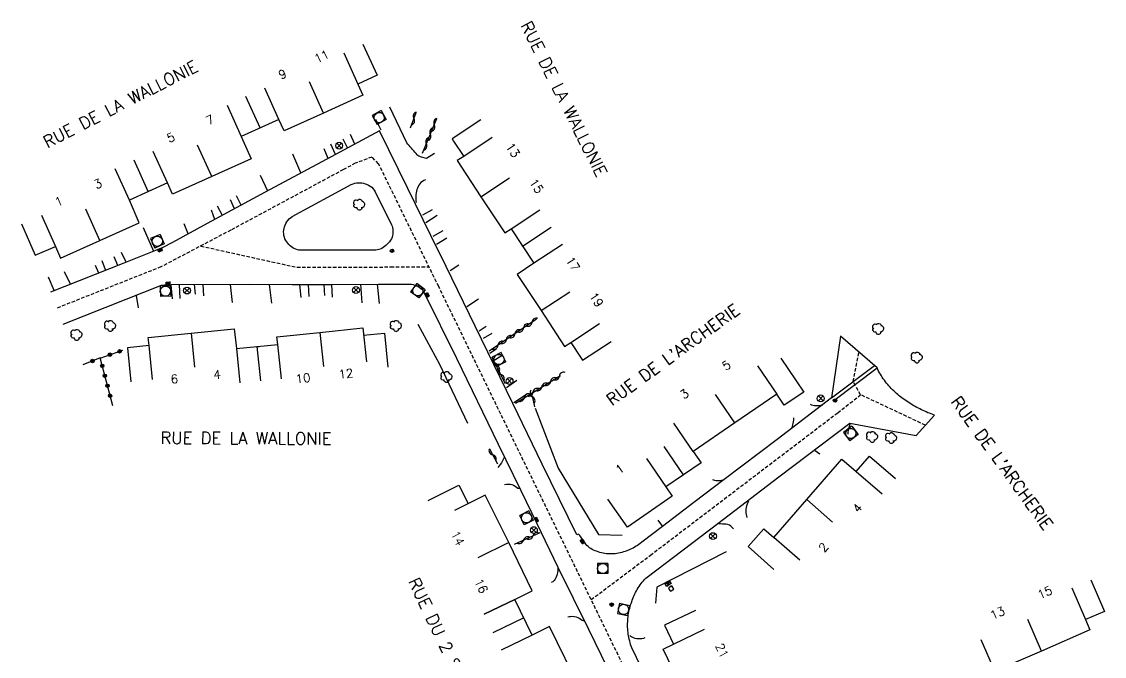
# Model space of a CAD drawing. Header units: millimetres. Extents: x 85015 to 85679, y 139485 to 139989.
# Drawn here: x 85386.8 to 85544.5, y 139796 to 139888.4 of the extents above; entities that cross this region are included whole.
import ezdxf
from ezdxf.enums import TextEntityAlignment as Align

# ---------------------------------------------------------------- set-up
doc = ezdxf.new("R2010")
doc.units = ezdxf.units.MM
doc.linetypes.add('DASHED', pattern=[0.75, 0.5, -0.25])
doc.layers.get('0').update_dxf_attribs({"linetype": 'CONTINUOUS'})
for name, color, linetype in [('w0001', 6, 'DASHED'), ('w0003', 5, 'CONTINUOUS'), ('w0008', 7, 'CONTINUOUS'), ('w0017', 7, 'CONTINUOUS'), ('w0100', 7, 'CONTINUOUS'), ('w0103', 1, 'CONTINUOUS'), ('w0300', 7, 'CONTINUOUS'), ('w0310', 3, 'CONTINUOUS'), ('w0312', 3, 'CONTINUOUS'), ('w0322', 7, 'CONTINUOUS'), ('w0400', 7, 'CONTINUOUS'), ('w0420', 7, 'CONTINUOUS'), ('w0438', 7, 'CONTINUOUS'), ('w0469', 7, 'CONTINUOUS'), ('w0856', 7, 'CONTINUOUS'), ('w0989', 7, 'CONTINUOUS'), ('w0991', 7, 'CONTINUOUS'), ('w1102', 7, 'CONTINUOUS'), ('w1336', 3, 'CONTINUOUS'), ('w1338', 7, 'CONTINUOUS')]:
    doc.layers.add(name, color=color, linetype=linetype)
doc.styles.get("Standard").update_dxf_attribs({"font": 'romans.shx', "width": 0.85})

# ---------------------------------------------------------------- blocks, each defined once
blk = doc.blocks.new('T856')
for p, q in [((-0.125, 0), (0.125, 0)), ((0, 0.125), (0, -0.125))]:
    blk.add_line(p, q)
blk.add_ellipse((0, 0), major_axis=(-0.177, 0.177), ratio=1, start_param=3.9269908, end_param=10.2101761)
blk = doc.blocks.new('T420')
for p, q in [((0.75, 0.75), (-0.75, 0.75)), ((-0.75, 0.75), (-0.75, -0.75)), ((0.75, 0.75), (0.75, -0.75)), ((0.75, -0.75), (-0.75, -0.75))]:
    blk.add_line(p, q)
blk.add_ellipse((0, 0), major_axis=(-0.53, 0.53), ratio=1, start_param=3.926991, end_param=10.210176)
blk = doc.blocks.new('T400')
for p, q in [((-0.15, 0.3), (0.15, 0.3)), ((-0.15, -0.25), (-0.15, 0.3)), ((-0.15, 0.15), (0.15, 0.15)), ((-0.15, 0), (0.15, 0)), ((0.15, 0.3), (0.15, -0.25)), ((-0.15, -0.15), (0.15, -0.15)), ((-0.15, -0.25), (-0.15, -0.3)), ((-0.15, -0.3), (0.15, -0.3)), ((0.15, -0.3), (0.15, -0.25))]:
    blk.add_line(p, q)
blk = doc.blocks.new('T300')
for p, q in [((-0.8, 0.51), (-0.86, 0.34)), ((-0.86, 0.34), (-0.86, 0.17)), ((-0.86, 0.17), (-0.74, 0.06)), ((-0.69, 0.63), (-0.8, 0.51)), ((-0.8, -0.06), (-0.74, 0.06)), ((-0.74, 0.06), (-0.69, 0.11)), ((-0.57, 0.69), (-0.69, 0.63)), ((-0.46, 0.69), (-0.57, 0.69)), ((-0.29, 0.63), (-0.46, 0.69)), ((-0.29, 0.63), (-0.17, 0.74)), ((-0.23, 0.57), (-0.29, 0.63)), ((-0.17, 0.74), (-0.06, 0.8)), ((-0.06, 0.8), (0.06, 0.8)), ((0.06, 0.8), (0.23, 0.74)), ((0.23, 0.74), (0.34, 0.63)), ((0.34, 0.63), (0.4, 0.51)), ((0.46, 0.46), (0.34, 0.46)), ((0.4, 0.51), (0.4, 0.46)), ((0.57, 0.4), (0.46, 0.46)), ((0.57, 0.4), (0.69, 0.29)), ((0.69, 0.29), (0.74, 0.17)), ((0.74, 0.06), (0.69, -0.17)), ((0.74, 0.17), (0.74, 0.06)), ((-0.8, -0.17), (-0.8, -0.06)), ((-0.8, -0.23), (-0.8, -0.17)), ((-0.74, -0.34), (-0.8, -0.23)), ((-0.69, -0.4), (-0.74, -0.34)), ((-0.51, -0.46), (-0.69, -0.4)), ((-0.4, -0.46), (-0.51, -0.46)), ((-0.4, -0.46), (-0.34, -0.46)), ((-0.34, -0.46), (-0.34, -0.4)), ((-0.34, -0.51), (-0.34, -0.46)), ((-0.29, -0.63), (-0.34, -0.51)), ((-0.17, -0.74), (-0.29, -0.63)), ((-0.06, -0.8), (-0.17, -0.74)), ((0.06, -0.8), (-0.06, -0.8)), ((0.17, -0.74), (0.06, -0.8)), ((0.23, -0.69), (0.17, -0.74)), ((0.29, -0.46), (0.23, -0.46)), ((0.29, -0.63), (0.23, -0.69)), ((0.46, -0.4), (0.29, -0.46)), ((0.34, -0.51), (0.29, -0.63)), ((0.34, -0.51), (0.34, -0.46)), ((0.57, -0.34), (0.46, -0.4)), ((0.63, -0.29), (0.57, -0.34)), ((0.69, -0.17), (0.63, -0.29))]:
    blk.add_line(p, q)
blk = doc.blocks.new('T469')
at = {"color": 0, "linetype": 'Continuous', "flags": 128}
for points in [[(-0.35, 0.35), (0.35, -0.35)], [(-0.35, -0.35), (0.35, 0.35)]]:
    blk.add_lwpolyline(points, dxfattribs=at)
at = {"color": 0, "linetype": 'Continuous'}
blk.add_circle((0, 0), 0.5, dxfattribs=at)
blk = doc.blocks.new('T438')
for p, q in [((-0.4, 0.2), (0.4, 0.2)), ((-0.4, -0.2), (-0.4, 0.2)), ((0.15, 1.1), (-0.3, 1.1)), ((-0.3, 1.1), (-0.3, 0.5)), ((-0.3, 0.5), (0.15, 0.5)), ((0.3, 0.65), (0.3, 0.95)), ((0.4, 0.2), (0.4, -0.2))]:
    blk.add_line(p, q)
at = {"flags": 128}
for points in [[(-0.4, -0.2), (0.4, 0.2)], [(0.4, -0.2), (-0.4, -0.2)]]:
    blk.add_lwpolyline(points, dxfattribs=at)
for centre, major_axis, start_param, end_param in [((0.15, 0.95), (0.106, -0.106), 0.785398, 2.356194), ((0.15, 0.65), (0.106, 0.106), 3.926991, 5.497787)]:
    blk.add_ellipse(centre, major_axis=major_axis, ratio=1, start_param=start_param, end_param=end_param)
blk = doc.blocks.new('t322o')
at = {"color": 0, "linetype": 'Continuous'}
for radius in [0.25, 0.15]:
    blk.add_circle((0, 0), radius, dxfattribs=at)
blk = doc.blocks.new('t310o')
at = {"color": 0, "linetype": 'Continuous'}
for centre, start, end in [((-0.5, 0.38), 216.8699, 323.1304), ((0.5, -0.37), 36.8699, 143.1303)]:
    blk.add_arc(centre, 0.625, start, end, dxfattribs=at)

msp = doc.modelspace()

# ---------------------------------------------------------------- linework, layer by layer
at = {"layer": 'w0001'}
for points in [[(85534.67, 139671.09), (85531.33, 139677.96), (85529.68, 139681.29), (85496.21, 139750.04), (85494, 139754.75), (85491.28, 139760.27), (85486.27, 139770.45), (85474.67, 139794.19), (85465.13, 139813.76), (85447.55, 139849.82), (85438.8, 139867.71), (85437.82, 139868.67), (85435.4, 139867.77), (85433.67, 139866.84), (85417.27, 139858.03), (85407.11, 139852.69), (85391.96, 139846.69)], [(85412.9, 139855.73), (85416.64, 139854.9), (85426.91, 139852.63), (85440.57, 139852.68), (85446.13, 139852.72)], [(85518.42, 139829.66), (85508.99, 139834.08), (85507.89, 139836.01), (85508.73, 139840.31)], [(85469.75, 139804.28), (85478.38, 139810.75), (85505.66, 139831.48), (85508.99, 139834.08)]]:
    msp.add_lwpolyline(points, dxfattribs=at)
at = {"layer": 'w0003'}
for points in [[(85504.76, 139833.64), (85510.99, 139838.36)], [(85505.09, 139833.24), (85511.37, 139838)]]:
    msp.add_lwpolyline(points, dxfattribs=at)
at = {"layer": 'w0008'}
for points in [[(85480.28, 139787.71), (85475.67, 139797.29), (85475.58, 139797.53), (85475.5, 139797.77), (85475.42, 139798.02), (85475.36, 139798.26), (85475.29, 139798.51), (85475.24, 139798.76), (85475.19, 139799.01), (85475.15, 139799.27), (85475.12, 139799.52), (85475.09, 139799.78), (85475.08, 139800.03), (85475.06, 139800.29), (85475.06, 139800.54), (85475.06, 139800.79), (85475.07, 139801.04), (85475.08, 139801.29), (85475.1, 139801.54), (85475.13, 139801.79), (85475.16, 139802.04), (85475.2, 139802.29), (85475.25, 139802.53), (85475.3, 139802.78), (85475.36, 139803.02), (85475.43, 139803.27), (85475.5, 139803.5), (85475.57, 139803.74), (85475.65, 139803.98), (85475.73, 139804.21), (85475.82, 139804.44), (85475.92, 139804.67), (85476.02, 139804.89), (85476.12, 139805.12), (85476.23, 139805.34), (85476.34, 139805.56), (85476.46, 139805.77), (85476.59, 139805.99), (85476.72, 139806.2), (85476.87, 139806.42), (85477.02, 139806.62), (85477.18, 139806.82), (85477.35, 139807.02), (85477.53, 139807.2), (85477.72, 139807.38), (85477.92, 139807.55), (85488.19, 139815.37), (85497.06, 139822.14), (85507.39, 139829.96), (85517.07, 139828.18), (85519.75, 139831.12), (85519.51, 139831.2), (85519.27, 139831.29), (85519.03, 139831.39), (85518.79, 139831.48), (85518.55, 139831.58), (85518.32, 139831.69), (85518.08, 139831.79), (85517.85, 139831.9), (85517.62, 139832.02), (85517.39, 139832.13), (85517.17, 139832.25), (85516.94, 139832.37), (85516.72, 139832.5), (85516.5, 139832.63), (85516.28, 139832.76), (85516.06, 139832.9), (85515.84, 139833.04), (85515.63, 139833.18), (85515.41, 139833.33), (85515.2, 139833.48), (85514.99, 139833.63), (85514.79, 139833.79), (85514.59, 139833.95), (85514.39, 139834.12), (85514.19, 139834.29), (85514, 139834.46), (85513.82, 139834.64), (85513.63, 139834.82), (85513.45, 139835), (85513.28, 139835.19), (85513.1, 139835.38), (85512.93, 139835.58), (85512.77, 139835.78), (85512.6, 139835.98), (85512.44, 139836.19), (85512.29, 139836.41), (85512.14, 139836.63), (85512, 139836.85), (85511.87, 139837.07), (85511.74, 139837.3), (85511.61, 139837.53), (85511.5, 139837.77), (85511.39, 139838.01), (85506.07, 139842.62), (85504.76, 139833.64), (85496.84, 139827.57), (85489.14, 139821.74), (85484.72, 139818.39), (85480.16, 139814.94), (85477.11, 139812.63), (85476.91, 139812.46), (85476.71, 139812.31), (85476.5, 139812.17), (85476.28, 139812.04), (85476.07, 139811.91), (85475.85, 139811.79), (85475.62, 139811.67), (85475.4, 139811.56), (85475.17, 139811.46), (85474.94, 139811.36), (85474.7, 139811.28), (85474.46, 139811.21), (85474.22, 139811.14), (85473.98, 139811.08), (85473.74, 139811.03), (85473.49, 139810.99), (85473.25, 139810.96), (85473, 139810.93), (85472.75, 139810.92), (85472.5, 139810.92), (85472.25, 139810.93), (85472, 139810.95), (85471.75, 139810.98), (85471.51, 139811.03), (85471.27, 139811.08), (85471.03, 139811.15), (85470.79, 139811.22), (85470.55, 139811.31), (85470.33, 139811.39), (85470.11, 139811.49), (85469.9, 139811.59), (85469.7, 139811.71), (85469.5, 139811.84), (85469.31, 139811.99), (85469.14, 139812.17), (85468.98, 139812.37), (85468.85, 139812.57), (85468.71, 139812.78), (85468.57, 139812.98), (85468.41, 139813.19), (85468.25, 139813.4), (85468.08, 139813.61), (85467.92, 139813.82), (85467.66, 139813.7), (85462.63, 139823.99), (85458.36, 139832.8), (85452.87, 139844.06), (85448.64, 139852.75), (85446.41, 139857.28), (85443.08, 139864.08), (85438.94, 139872.51), (85431.89, 139868.69), (85422.29, 139863.56), (85413.86, 139858.99), (85408.8, 139856.26), (85407.37, 139855.52), (85406.32, 139855.06), (85401.72, 139853.25), (85391.05, 139849.02)], [(85392.89, 139844.37), (85402.03, 139847.98), (85407.19, 139850.01), (85407.62, 139850.06), (85408.53, 139850.11), (85420.07, 139850.16), (85426.22, 139850.14), (85431.97, 139850.14), (85438.78, 139850.16), (85443.35, 139850.18), (85443.6, 139850.16), (85443.85, 139850.12), (85444.1, 139850.05), (85444.34, 139849.96), (85444.54, 139849.86), (85444.73, 139849.75), (85444.91, 139849.61), (85445.08, 139849.46), (85445.23, 139849.3), (85445.35, 139849.12), (85445.46, 139848.93), (85450.12, 139839.4), (85456.21, 139826.89), (85459.49, 139820.18), (85461.85, 139815.37), (85464.92, 139809), (85469.34, 139799.96), (85473.91, 139790.61)]]:
    msp.add_lwpolyline(points, dxfattribs=at)
msp.add_lwpolyline([(85440.67, 139858.83), (85440.76, 139858.61), (85440.82, 139858.4), (85440.86, 139858.17), (85440.88, 139857.94), (85440.88, 139857.71), (85440.87, 139857.47), (85440.83, 139857.24), (85440.77, 139857.01), (85440.68, 139856.79), (85440.54, 139856.57), (85440.4, 139856.36), (85440.24, 139856.17), (85440.06, 139855.99), (85439.87, 139855.82), (85439.68, 139855.66), (85439.47, 139855.52), (85439.25, 139855.39), (85439.04, 139855.28), (85438.83, 139855.21), (85438.62, 139855.16), (85438.39, 139855.14), (85427.66, 139855.12), (85427.43, 139855.12), (85427.2, 139855.14), (85426.98, 139855.18), (85426.76, 139855.26), (85426.53, 139855.36), (85426.31, 139855.48), (85426.11, 139855.61), (85425.92, 139855.76), (85425.74, 139855.93), (85425.57, 139856.12), (85425.42, 139856.33), (85425.29, 139856.55), (85425.17, 139856.77), (85425.08, 139857.01), (85425.02, 139857.26), (85424.98, 139857.51), (85424.97, 139857.77), (85424.99, 139858.03), (85425.03, 139858.28), (85425.1, 139858.52), (85425.19, 139858.76), (85425.3, 139858.99), (85425.44, 139859.24), (85425.59, 139859.46), (85425.77, 139859.67), (85425.98, 139859.85), (85426.2, 139860.02), (85434.83, 139864.66), (85435.08, 139864.77), (85435.34, 139864.85), (85435.6, 139864.9), (85435.87, 139864.92), (85436.12, 139864.92), (85436.36, 139864.9), (85436.6, 139864.86), (85436.83, 139864.8), (85437.06, 139864.72), (85437.33, 139864.6), (85437.57, 139864.45), (85437.8, 139864.27), (85438, 139864.07), (85438.16, 139863.85), (85438.31, 139863.61)], close=True, dxfattribs=at)
at = {"layer": 'w0017'}
for points in [[(85446.94, 139869.19), (85445.77, 139868.45), (85445.05, 139868.67), (85444.67, 139868.82), (85444.53, 139868.88), (85444.43, 139868.99), (85444.25, 139869.19), (85444.08, 139869.38), (85443.91, 139869.57), (85443.74, 139869.76), (85443.58, 139869.96), (85443.41, 139870.15), (85443.24, 139870.35), (85443.08, 139870.55), (85442.91, 139870.74), (85440.45, 139875.95)], [(85438.35, 139874.2), (85439.12, 139872.65)], [(85434.25, 139870.02), (85433.62, 139871.27)], [(85434.64, 139872), (85435.3, 139870.62)], [(85430.82, 139869.92), (85431.43, 139868.52)], [(85432.51, 139869.05), (85431.83, 139870.55)], [(85427.48, 139866.36), (85426.31, 139869.07)], [(85421.58, 139866.06), (85422.61, 139863.75)], [(85445.62, 139865.36), (85445.38, 139865.25), (85445.17, 139865.11), (85444.97, 139864.95), (85444.8, 139864.76), (85444.66, 139864.57), (85444.55, 139864.37), (85444.46, 139864.15), (85444.38, 139863.94), (85444.32, 139863.71), (85444.27, 139863.45), (85444.24, 139863.18), (85444.23, 139862.9), (85444.22, 139862.63), (85444.23, 139862.35), (85444.26, 139862.07)], [(85417.2, 139862.49), (85417.75, 139861.19)], [(85418.78, 139861.69), (85418.1, 139863.02)], [(85414.4, 139860.97), (85414.9, 139859.63)], [(85416.05, 139860.18), (85415.36, 139861.52)], [(85446.62, 139860.98), (85445.17, 139860.24)], [(85445.69, 139859.13), (85447.34, 139860.21)], [(85410.44, 139859), (85411.05, 139857.55)], [(85404.53, 139858.4), (85406.03, 139854.96)], [(85448.16, 139857.94), (85446.69, 139857.13)], [(85447.22, 139855.99), (85448.73, 139856.93)], [(85400.26, 139854.19), (85400.8, 139852.93)], [(85402.03, 139853.38), (85401.39, 139854.78)], [(85397.52, 139852.93), (85398.01, 139851.85)], [(85399.06, 139852.24), (85398.55, 139853.58)], [(85450.48, 139852.92), (85449.2, 139852.12)], [(85391.56, 139849.25), (85390.72, 139851.19)], [(85393.03, 139852.02), (85393.91, 139850.21)], [(85408.53, 139850.05), (85408.73, 139848.05)], [(85409.89, 139848.08), (85409.8, 139850.11)], [(85412.13, 139848.7), (85412, 139850.11)], [(85413.23, 139850.11), (85413.3, 139848.48)], [(85417.21, 139850.12), (85417.49, 139847.52)], [(85423.27, 139847.39), (85422.91, 139850.13)], [(85427.28, 139850.11), (85427.48, 139848.26)], [(85428.7, 139848.4), (85428.61, 139850.13)], [(85430.82, 139850.1), (85430.92, 139848.51)], [(85432.11, 139848.27), (85431.99, 139850.11)], [(85436.15, 139850.16), (85436.38, 139847.48)], [(85438.91, 139847.37), (85438.62, 139850.18)], [(85403.51, 139848.55), (85403.81, 139846.73)], [(85451.64, 139846.94), (85453.36, 139848.04)], [(85454.48, 139844.04), (85453.42, 139843.35)], [(85454.08, 139842.31), (85455.36, 139843.07)], [(85455.91, 139840.71), (85454.98, 139840.11)], [(85455.5, 139839.04), (85456.77, 139839.87)], [(85457.41, 139835.14), (85458.95, 139836.22)], [(85460.48, 139834.21), (85458.49, 139832.9)], [(85501.64, 139832.7), (85501.84, 139832.62), (85502.05, 139832.57), (85502.26, 139832.53), (85502.49, 139832.52), (85502.72, 139832.52), (85502.94, 139832.54), (85503.17, 139832.57), (85503.47, 139832.64)], [(85498.99, 139829.27), (85499.07, 139829.48), (85499.13, 139829.69), (85499.18, 139829.9), (85499.23, 139830.17), (85499.26, 139830.45), (85499.28, 139830.73)], [(85507.43, 139829.79), (85507.35, 139829.59), (85507.28, 139829.39), (85507.22, 139829.19), (85507.17, 139828.92), (85507.13, 139828.65), (85507.1, 139828.37)], [(85503.06, 139825.43), (85502.38, 139825.91)], [(85457.11, 139825.06), (85456.71, 139824.19), (85456.18, 139823.48)], [(85457.15, 139821.02), (85457.42, 139821.08), (85457.68, 139821.1), (85457.95, 139821.08), (85458.21, 139821.02), (85458.46, 139820.93), (85458.69, 139820.81), (85458.89, 139820.66), (85459.08, 139820.48), (85459.33, 139820.52)], [(85487.43, 139821.76), (85487.69, 139821.67), (85487.96, 139821.62), (85488.24, 139821.6), (85488.52, 139821.61), (85488.73, 139821.64), (85488.93, 139821.68), (85489.13, 139821.74)], [(85492.68, 139818.59), (85492.55, 139818.39), (85492.45, 139818.17), (85492.37, 139817.94), (85492.31, 139817.68), (85492.28, 139817.42), (85492.27, 139817.16), (85492.28, 139816.92), (85492.3, 139816.68), (85492.35, 139816.45), (85492.4, 139816.22)], [(85480.17, 139814.91), (85479.52, 139815.85)], [(85490.47, 139814.58), (85490.3, 139814.78), (85490.1, 139814.95), (85489.88, 139815.1), (85489.64, 139815.21), (85489.38, 139815.26), (85489.13, 139815.27), (85488.87, 139815.27), (85488.6, 139815.29), (85488.33, 139815.32)], [(85464.91, 139809.02), (85464.91, 139808.75), (85464.89, 139808.49), (85464.85, 139808.22), (85464.8, 139807.96), (85464.72, 139807.7), (85464.63, 139807.47), (85464.52, 139807.25), (85464.37, 139807.05), (85464.18, 139806.88), (85463.95, 139806.77)], [(85466.33, 139801.77), (85466.54, 139801.82), (85466.76, 139801.84), (85466.98, 139801.85), (85467.27, 139801.84), (85467.56, 139801.78), (85467.8, 139801.69), (85468.02, 139801.58), (85468.24, 139801.44), (85468.44, 139801.29), (85468.73, 139801.19)], [(85477.58, 139798.7), (85477.36, 139798.63), (85477.13, 139798.59), (85476.9, 139798.56), (85476.67, 139798.56), (85476.41, 139798.58), (85476.17, 139798.63), (85475.93, 139798.71), (85475.73, 139798.8), (85475.55, 139798.91), (85475.38, 139799.05)]]:
    msp.add_lwpolyline(points, dxfattribs=at)
at = {"layer": 'w0100'}
for points in [[(85433.72, 139883.85), (85435.79, 139879.3), (85436.52, 139877.68), (85430.79, 139875.08), (85425.07, 139872.5), (85424.27, 139874.13), (85422.22, 139878.69)], [(85416.76, 139876.24), (85418.81, 139871.68), (85420.25, 139868.41), (85414.52, 139865.83), (85408.78, 139863.27), (85408.05, 139864.92), (85405.98, 139869.48)], [(85455.36, 139871.51), (85451.19, 139868.76), (85450.26, 139868.15), (85453.7, 139862.88), (85457.16, 139857.64), (85458.08, 139858.25), (85462.26, 139861)], [(85389.7, 139860.23), (85391.77, 139855.68), (85392.51, 139853.98), (85398.22, 139856.54), (85403.95, 139859.12), (85402.52, 139862.41), (85400.45, 139866.97)], [(85465.57, 139855.95), (85461.39, 139853.21), (85459, 139851.6), (85462.45, 139846.33), (85465.88, 139841.11), (85466.79, 139841.7), (85470.97, 139844.44)], [(85405.89, 139836.29), (85405.39, 139841.26), (85405.27, 139842.4), (85411.5, 139843.06), (85417.76, 139843.7), (85418.1, 139840.8), (85418.59, 139835.83)], [(85424.64, 139836.42), (85424.12, 139841.39), (85424, 139842.51), (85430.25, 139843.17), (85436.5, 139843.83), (85437.02, 139838.86)], [(85493.97, 139838.29), (85496.79, 139834.17), (85490.69, 139829.99), (85484.61, 139825.84), (85481.79, 139829.96)], [(85477.81, 139824.83), (85480.62, 139820.69), (85481.53, 139819.34), (85475.02, 139814.8), (85472.16, 139818.9)], [(85500.15, 139810.04), (85496.36, 139813.3), (85501.13, 139818.83), (85506.24, 139824.74), (85508.34, 139822.92), (85512.12, 139819.65)], [(85458.66, 139804.32), (85454.15, 139802.15), (85458.66, 139804.32), (85461.18, 139805.57), (85457.74, 139812.6), (85454.34, 139819.48), (85449.85, 139817.27)], [(85539.73, 139805.98), (85541.71, 139801.39), (85542.37, 139799.87), (85535.33, 139796.8), (85528.52, 139793.86), (85526.54, 139798.45)], [(85464.57, 139783.5), (85469.07, 139785.68), (85470.5, 139786.38), (85467.12, 139793.36), (85463.67, 139800.35), (85461.17, 139799.12), (85456.67, 139796.94)], [(85492.81, 139785.87), (85488.31, 139783.7), (85487.05, 139783.08), (85483.63, 139790.06), (85480.25, 139797.06), (85481.74, 139797.8), (85486.24, 139799.97)]]:
    msp.add_lwpolyline(points, dxfattribs=at)
at = {"layer": 'w0103'}
for points in [[(85436.53, 139885.12), (85438.6, 139880.57), (85435.79, 139879.3)], [(85424.27, 139874.13), (85418.81, 139871.68)], [(85453.69, 139874.07), (85449.5, 139871.34), (85449.72, 139871), (85451.19, 139868.76)], [(85408.05, 139864.92), (85402.52, 139862.41)], [(85405.57, 139863.8), (85405.26, 139863.66)], [(85386.83, 139858.98), (85388.82, 139854.4), (85391.77, 139855.68)], [(85458.08, 139858.25), (85461.39, 139853.21)], [(85459.55, 139855.99), (85459.74, 139855.72)], [(85436.61, 139842.76), (85439.65, 139843.07), (85440.17, 139838.1)], [(85405.39, 139841.26), (85402.22, 139840.93), (85402.74, 139835.95)], [(85418.1, 139840.8), (85424.12, 139841.39)], [(85421.09, 139841.1), (85421.43, 139841.13)], [(85466.79, 139841.7), (85468.29, 139839.42), (85468.49, 139839.11), (85472.68, 139841.85)], [(85497.35, 139839.39), (85500.7, 139834.47), (85497.84, 139832.57), (85496.79, 139834.17)], [(85484.61, 139825.84), (85485.75, 139824.19), (85483.2, 139822.44), (85480.62, 139820.69)], [(85508.34, 139822.92), (85510.28, 139825.16), (85514.06, 139821.89)], [(85446.02, 139818.71), (85450.5, 139820.93), (85451.82, 139818.25)], [(85496.34, 139808.68), (85492.59, 139811.99), (85494.89, 139814.6), (85496.36, 139813.3)], [(85542.49, 139807.14), (85544.47, 139802.55), (85541.71, 139801.39)], [(85461.17, 139799.12), (85458.66, 139804.32)], [(85484.92, 139802.71), (85480.42, 139800.54), (85481.74, 139797.8)], [(85460.02, 139801.5), (85459.95, 139801.65)]]:
    msp.add_lwpolyline(points, dxfattribs=at)
at = {"layer": 'w0310'}
for points in [[(85444.24, 139875.11), (85443.42, 139872.87)], [(85445.17, 139869.23), (85447.29, 139874.3)], [(85457.28, 139835.69), (85455.79, 139838.64)], [(85461.54, 139832.31), (85461.19, 139833.91)], [(85454.93, 139826.23), (85456.09, 139824.02)]]:
    msp.add_lwpolyline(points, dxfattribs=at)
at = {"layer": 'w0312'}
for points in [[(85444.52, 139844.34), (85447.65, 139838.55), (85451.75, 139829.96)], [(85461.59, 139832.13), (85464.96, 139823.42), (85470.81, 139813.74), (85474.27, 139813.65)], [(85489.4, 139811.23), (85479.33, 139806.09), (85479.13, 139803.77)]]:
    msp.add_lwpolyline(points, dxfattribs=at)
at = {"layer": 'w0322'}
for points in [[(85398.25, 139839.43), (85401.58, 139840.57)], [(85398.27, 139839.45), (85395.76, 139838.45)]]:
    msp.add_lwpolyline(points, dxfattribs=at)
at = {"layer": 'w1102'}
for points in [[(85430.79, 139875.08), (85428.74, 139879.64)], [(85421.54, 139872.91), (85419.49, 139877.47)], [(85414.52, 139865.83), (85412.45, 139870.38)], [(85405.26, 139863.66), (85403.19, 139868.21)], [(85453.7, 139862.88), (85457.88, 139865.63)], [(85398.22, 139856.54), (85396.16, 139861.09)], [(85459.74, 139855.72), (85463.91, 139858.47)], [(85462.45, 139846.33), (85466.63, 139849.07)], [(85411.5, 139843.06), (85412.01, 139838.08)], [(85430.25, 139843.17), (85430.77, 139838.2)], [(85421.09, 139841.1), (85421.6, 139836.12)], [(85490.69, 139829.99), (85487.87, 139834.12)], [(85483.2, 139822.44), (85480.4, 139826.58)], [(85501.13, 139818.83), (85504.91, 139815.56)], [(85457.74, 139812.6), (85453.26, 139810.38)], [(85459.95, 139801.65), (85455.45, 139799.47)], [(85459.95, 139801.65), (85455.45, 139799.47)], [(85535.33, 139796.8), (85533.35, 139801.39)]]:
    msp.add_lwpolyline(points, dxfattribs=at)
at = {"layer": 'w1336'}
for points in [[(85461.77, 139845.07), (85454.92, 139840.45)], [(85458.73, 139832.88), (85465.28, 139836.89)], [(85462.26, 139814), (85458.54, 139812.3)]]:
    msp.add_lwpolyline(points, dxfattribs=at)
at = {"layer": 'w1338'}
msp.add_lwpolyline([(85400.09, 139832.5), (85398.26, 139839.44)], dxfattribs=at)

# ---------------------------------------------------------------- block references
at = {"layer": 'w0300'}
for p in [(85436.01, 139861.73), (85399.75, 139844.09), (85441.35, 139844.08), (85511.58, 139843.66), (85394.86, 139842.79), (85517.19, 139839.5), (85448.71, 139836.66), (85510.68, 139827.95), (85513.46, 139827.78)]:
    msp.add_blockref('T300', p, dxfattribs=at)
at = {"layer": 'w0310'}
for p, rotation in [((85443.94, 139874.28), 249.7989093203024), ((85446.91, 139873.38), 67.2683455353943), ((85446.33, 139871.99), 67.2683455353943), ((85445.75, 139870.61), 67.2683455353943), ((85455.93, 139838.37), 116.7105643357914), ((85456.6, 139837.03), 116.7105643357914), ((85461.22, 139833.78), 102.2764718642445), ((85455.39, 139825.35), 297.6229326122264)]:
    msp.add_blockref('t310o', p, dxfattribs=dict(at, rotation=rotation))
at = {"layer": 'w0322'}
for p, rotation in [((85399.67, 139839.92), 18.99293743464164), ((85401.09, 139840.4), 18.99293743464164), ((85397.15, 139839), 201.7488006332841)]:
    msp.add_blockref('t322o', p, dxfattribs=dict(at, rotation=rotation))
at = {"layer": 'w0400'}
for p, rotation in [((85407.01, 139855.09), 113.7887460116875), ((85408.17, 139850.35), 93.15698802161089), ((85445.9, 139848.64), 26.04677279578993), ((85461.81, 139815.92), 26.17199812445918), ((85468.46, 139812.73), 35.24995304369625)]:
    msp.add_blockref('T400', p, dxfattribs=dict(at, rotation=rotation))
at = {"layer": 'w0420'}
for p, rotation in [((85438.88, 139874.42), 28.44646555087933), ((85406.59, 139856.42), 23.7887460103975), ((85407.77, 139849.16), 3.15698802008731), ((85444.51, 139849.22), 323.1975724991548), ((85456.32, 139839.22), 295.998605510513), ((85507.56, 139828.45), 37.13930919287255), ((85460.35, 139816.18), 296.1719981244592), ((85474.47, 139802.86), 77.86106211012681)]:
    msp.add_blockref('T420', p, dxfattribs=dict(at, rotation=rotation))
msp.add_blockref('T420', (85471.43, 139808.81), dxfattribs=at)
at = {"layer": 'w0438', "rotation": 210.8555731579955}
msp.add_blockref('T438', (85480.97, 139806.57), dxfattribs=at)
at = {"layer": 'w0469'}
for p in [(85433.06, 139870.33), (85410.91, 139849.25), (85435.51, 139849.32), (85457.87, 139836.08), (85503.18, 139833.56), (85461.41, 139814.39), (85487.48, 139813.52)]:
    msp.add_blockref('T469', p, dxfattribs=at)
at = {"layer": 'w0856'}
for p in [(85440.76, 139855.04), (85505.26, 139833.24), (85472.73, 139803.55)]:
    msp.add_blockref('T856', p, dxfattribs=at)
at = {"layer": 'w1336'}
for p, rotation in [((85459.9, 139843.81), 213.9772694642633), ((85461.14, 139844.64), 213.9772694642633), ((85457.41, 139842.13), 213.9772694642633), ((85458.65, 139842.97), 213.9772694642633), ((85456.17, 139841.29), 213.9772694642633), ((85463.84, 139836.01), 31.458951997297), ((85465.12, 139836.8), 31.458951997297), ((85461.28, 139834.45), 31.458951997297), ((85462.56, 139835.23), 31.458951997297), ((85460.01, 139833.67), 31.458951997297), ((85459.9, 139812.93), 204.4951661795569), ((85461.27, 139813.55), 204.4951661795569)]:
    msp.add_blockref('t310o', p, dxfattribs=dict(at, rotation=rotation))
at = {"layer": 'w1338', "rotation": 104.8072682096844}
for p in [(85398.56, 139838.3), (85398.94, 139836.85), (85399.33, 139835.4), (85399.71, 139833.95)]:
    msp.add_blockref('t322o', p, dxfattribs=at)

# ---------------------------------------------------------------- texts
at = {"layer": 'w0989'}
for s, rotation, p in [('RUE DE LA WALLONIE', 296.6962, (85460.19, 139888.25)), ('RUE DE LA WALLONIE', 27.1298, (85390.15, 139870.72)), ("RUE DE L'ARCHERIE", 35.9591, (85472.24, 139833.11)), ("RUE DE L'ARCHERIE", 305.9591, (85522.75, 139833.55)), ('RUE DE LA WALLONIE', 359.7137, (85407.04, 139827.84)), ('RUE DU 2 SEPTEMBRE 1944', 295.6156, (85443.86, 139807.31))]:
    msp.add_text(s, height=1.75, rotation=rotation, dxfattribs=at).set_placement(p, align=Align.MIDDLE_LEFT)
at = {"layer": 'w0991'}
for s, rotation, p in [('11', 24.4608, (85430.76, 139882.75)), ('9', 24.2521, (85425.06, 139880.17)), ('7', 24.219, (85414.51, 139873.5)), ('5', 23.9944, (85408.8, 139870.95)), ('13', 303.1417, (85457.84, 139869.34)), ('3', 24.2331, (85398.21, 139864.21)), ('15', 303.4222, (85461.27, 139864.12)), ('1', 24.141, (85392.5, 139861.65)), ('17', 303.2104, (85466.58, 139852.8)), ('19', 303.3364, (85470.01, 139847.57)), ('5', 34.4032, (85489.78, 139837.85)), ('6', 6.0268, (85409.12, 139835.76)), ('4', 5.8419, (85415.34, 139836.41)), ('10', 6.0931, (85427.87, 139835.88)), ('12', 5.9798, (85434.1, 139836.54)), ('3', 34.3377, (85483.7, 139833.69)), ('1', 34.8791, (85474.27, 139822.81)), ('4', 49.1425, (85508.98, 139817.2)), ('14', 296.3182, (85449.76, 139812.94)), ('2', 49.2089, (85504.04, 139811.49)), ('16', 296.1071, (85453.18, 139806)), ('15', 23.6023, (85536.05, 139804.75)), ('13', 23.3314, (85529.15, 139801.76)), ('21', 295.757, (85488.24, 139796.6))]:
    msp.add_text(s, height=1.25, rotation=rotation, dxfattribs=at).set_placement(p, align=Align.CENTER)

doc.saveas('drawing.dxf')
